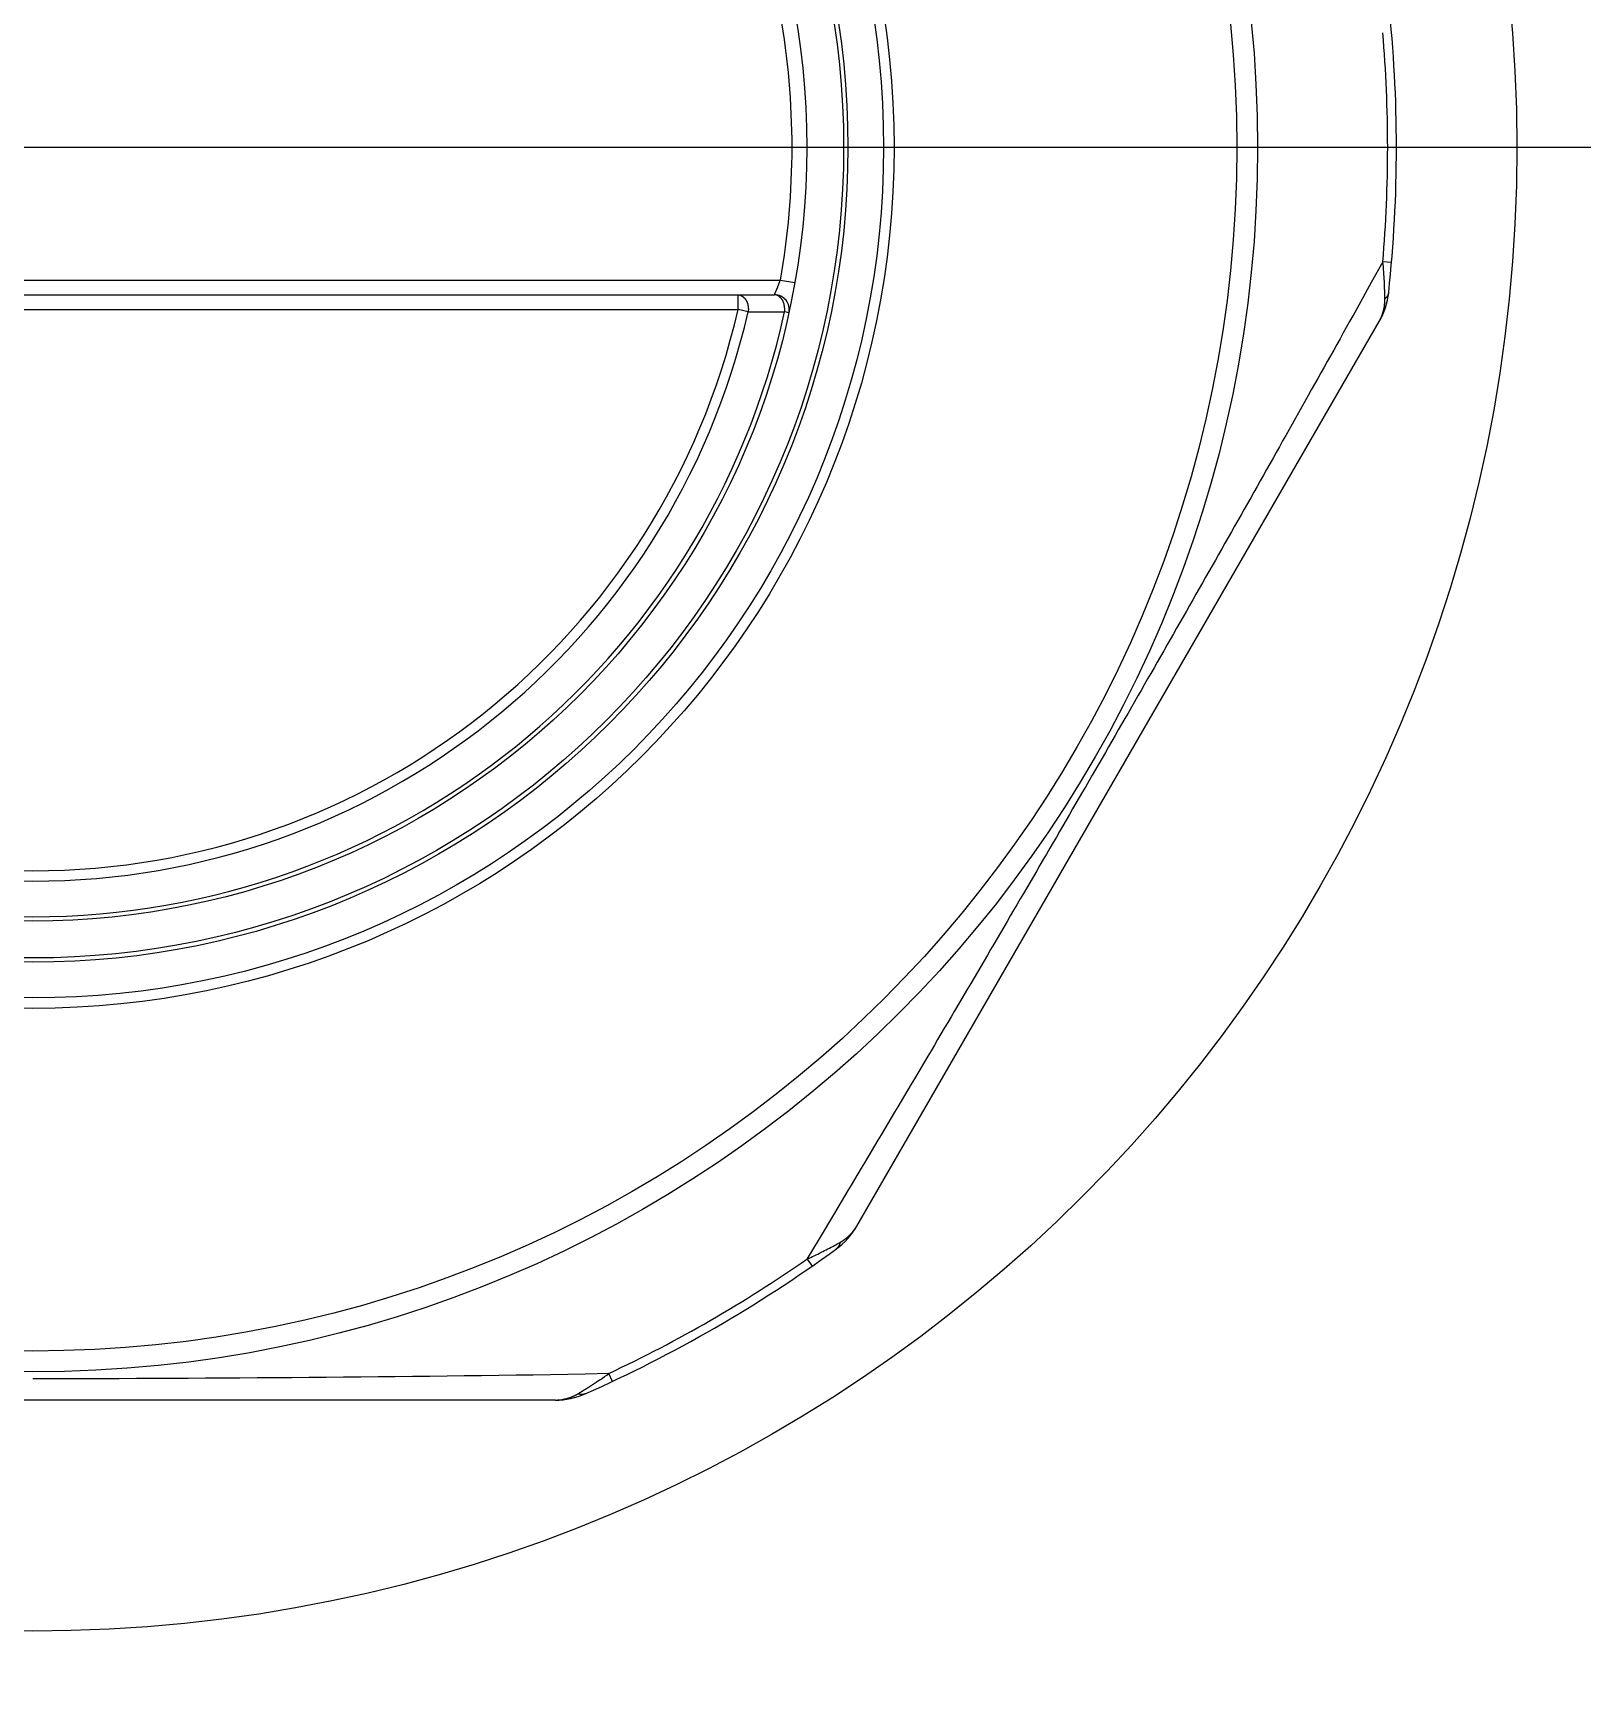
# Model space of a CAD drawing. Header units: millimetres. Extents: x 0 to 3800, y -67 to 2530.
# Drawn here: x 3288.11 to 3298.89, y 956.47 to 967.94 of the extents above; entities that cross this region are included whole.
import ezdxf
from ezdxf.lldxf.tags import DXFTag

# ---------------------------------------------------------------- set-up
doc = ezdxf.new("R2010")
doc.units = ezdxf.units.MM
doc.layers.add('내부선 및 부속', color=4, linetype='Continuous')
doc.layers.add('중심선', color=1, linetype='DASHED')
tags = doc.linetypes.add('DASHDOT', pattern=[70, 31, -13, 13, -13]).pattern_tags.tags
tags[10:11] = [DXFTag(74, 4), DXFTag(75, 0), DXFTag(340, '0'), DXFTag(46, 0.0), DXFTag(50, 0.0), DXFTag(44, 0.0), DXFTag(45, 0.0)]
tags[8:9] = [DXFTag(74, 4), DXFTag(75, 0), DXFTag(340, '0'), DXFTag(46, 0.0), DXFTag(50, 0.0), DXFTag(44, 0.0), DXFTag(45, 0.0)]
tags[6:7] = [DXFTag(74, 4), DXFTag(75, 0), DXFTag(340, '0'), DXFTag(46, 0.0), DXFTag(50, 0.0), DXFTag(44, 0.0), DXFTag(45, 0.0)]
tags[4:5] = [DXFTag(74, 4), DXFTag(75, 0), DXFTag(340, '0'), DXFTag(46, 0.0), DXFTag(50, 0.0), DXFTag(44, 0.0), DXFTag(45, 0.0)]
tags = doc.linetypes.add('DASHED', pattern=[25.72, 12.86, -12.86]).pattern_tags.tags
tags[6:7] = [DXFTag(74, 4), DXFTag(75, 0), DXFTag(340, '0'), DXFTag(46, 0.0), DXFTag(50, 0.0), DXFTag(44, 0.0), DXFTag(45, 0.0)]
tags[4:5] = [DXFTag(74, 4), DXFTag(75, 0), DXFTag(340, '0'), DXFTag(46, 0.0), DXFTag(50, 0.0), DXFTag(44, 0.0), DXFTag(45, 0.0)]

msp = doc.modelspace()

# ---------------------------------------------------------------- linework, layer by layer
at = {"layer": '내부선 및 부속', "linetype": 'Continuous'}
for p, q in [((3297.507, 966.344), (3297.426, 966.2)), ((3297.567, 966.339), (3297.507, 966.344)), ((3282.9, 966.218), (3293.311, 966.218)), ((3293.311, 966.218), (3293.412, 966.2)), ((3297.426, 966.2), (3297.325, 966.017)), ((3282.941, 966.115), (3293.27, 966.115)), ((3293.016, 966.012), (3293.016, 966.115)), ((3283.195, 966.012), (3293.016, 966.012)), ((3293.087, 965.996), (3293.016, 966.012)), ((3293.087, 965.996), (3293.213, 965.997)), ((3293.213, 965.997), (3293.341, 965.997)), ((3293.37, 965.99), (3293.341, 965.997)), ((3293.843, 959.628), (3297.481, 965.93)), ((3297.325, 966.017), (3297.297, 965.967)), ((3293.688, 959.719), (3293.581, 959.54)), ((3293.581, 959.54), (3293.496, 959.398)), ((3293.497, 959.398), (3293.531, 959.349)), ((3292.116, 958.601), (3291.951, 958.598)), ((3292.141, 958.546), (3292.115, 958.601)), ((3291.744, 958.416), (3284.467, 958.416))]:
    msp.add_line(p, q, dxfattribs=at)
at = {"layer": '내부선 및 부속', "linetype": 'Continuous', "flags": 128}
for points in [[(3293.27, 966.115), (3293.27, 966.115), (3293.27, 966.115), (3293.27, 966.116), (3293.27, 966.116), (3293.27, 966.117), (3293.271, 966.117), (3293.271, 966.118), (3293.271, 966.118), (3293.272, 966.119), (3293.272, 966.119), (3293.272, 966.12), (3293.272, 966.12), (3293.272, 966.12), (3293.272, 966.121), (3293.273, 966.121), (3293.273, 966.121), (3293.273, 966.122), (3293.273, 966.122), (3293.273, 966.122), (3293.273, 966.123), (3293.273, 966.123), (3293.273, 966.123), (3293.273, 966.123), (3293.273, 966.124), (3293.274, 966.124), (3293.274, 966.124), (3293.274, 966.124), (3293.274, 966.125), (3293.274, 966.125), (3293.274, 966.125), (3293.274, 966.126), (3293.274, 966.126), (3293.275, 966.126), (3293.275, 966.127), (3293.275, 966.127), (3293.275, 966.128), (3293.275, 966.128), (3293.275, 966.128), (3293.275, 966.129), (3293.276, 966.129), (3293.276, 966.129), (3293.276, 966.13), (3293.276, 966.13), (3293.276, 966.131), (3293.276, 966.131), (3293.277, 966.131), (3293.277, 966.132), (3293.277, 966.132), (3293.277, 966.132), (3293.277, 966.133), (3293.277, 966.133), (3293.278, 966.134), (3293.278, 966.134), (3293.278, 966.134), (3293.278, 966.135), (3293.278, 966.135), (3293.278, 966.135), (3293.279, 966.136), (3293.279, 966.136), (3293.279, 966.137), (3293.279, 966.137), (3293.279, 966.137), (3293.279, 966.138), (3293.28, 966.138), (3293.28, 966.138), (3293.28, 966.139), (3293.28, 966.139), (3293.28, 966.139), (3293.28, 966.14), (3293.28, 966.14), (3293.281, 966.14), (3293.281, 966.141), (3293.281, 966.141), (3293.281, 966.141), (3293.281, 966.142), (3293.281, 966.142), (3293.281, 966.143), (3293.282, 966.143), (3293.282, 966.143), (3293.282, 966.144), (3293.282, 966.144), (3293.282, 966.144), (3293.282, 966.145), (3293.282, 966.145), (3293.283, 966.145), (3293.283, 966.146), (3293.283, 966.146), (3293.283, 966.146), (3293.283, 966.147), (3293.283, 966.147), (3293.283, 966.147), (3293.284, 966.148), (3293.284, 966.148), (3293.284, 966.148), (3293.284, 966.149), (3293.284, 966.149), (3293.284, 966.149), (3293.284, 966.15), (3293.285, 966.15), (3293.285, 966.151), (3293.285, 966.151), (3293.285, 966.151), (3293.285, 966.151), (3293.285, 966.152), (3293.285, 966.152), (3293.285, 966.152), (3293.286, 966.153), (3293.286, 966.153), (3293.286, 966.153), (3293.286, 966.154), (3293.286, 966.154), (3293.286, 966.154), (3293.286, 966.155), (3293.287, 966.155), (3293.287, 966.155), (3293.287, 966.156), (3293.287, 966.156), (3293.287, 966.157), (3293.287, 966.157), (3293.287, 966.157), (3293.288, 966.158), (3293.288, 966.158), (3293.288, 966.158), (3293.288, 966.159), (3293.288, 966.159), (3293.288, 966.159), (3293.288, 966.16), (3293.289, 966.16), (3293.289, 966.16), (3293.289, 966.161), (3293.289, 966.161), (3293.289, 966.162), (3293.289, 966.162), (3293.289, 966.162), (3293.29, 966.163), (3293.29, 966.163), (3293.29, 966.163), (3293.29, 966.164), (3293.29, 966.164), (3293.29, 966.164), (3293.29, 966.165), (3293.291, 966.165), (3293.291, 966.165), (3293.291, 966.166), (3293.291, 966.166), (3293.291, 966.167), (3293.291, 966.167), (3293.291, 966.167), (3293.292, 966.168), (3293.292, 966.168), (3293.292, 966.168), (3293.292, 966.169), (3293.292, 966.169), (3293.292, 966.169), (3293.292, 966.17), (3293.293, 966.17), (3293.293, 966.171), (3293.293, 966.171), (3293.293, 966.171), (3293.293, 966.172), (3293.293, 966.172), (3293.293, 966.172), (3293.294, 966.173), (3293.294, 966.173), (3293.294, 966.173), (3293.294, 966.174), (3293.294, 966.174), (3293.294, 966.175), (3293.294, 966.175), (3293.295, 966.175), (3293.295, 966.176), (3293.295, 966.176), (3293.295, 966.176), (3293.295, 966.177), (3293.295, 966.177), (3293.295, 966.177), (3293.296, 966.178), (3293.296, 966.178), (3293.296, 966.178), (3293.296, 966.179), (3293.296, 966.179), (3293.296, 966.18), (3293.296, 966.18), (3293.297, 966.18), (3293.297, 966.181), (3293.297, 966.181), (3293.297, 966.181), (3293.297, 966.182), (3293.297, 966.182), (3293.297, 966.182), (3293.297, 966.183), (3293.298, 966.183), (3293.298, 966.184), (3293.298, 966.184), (3293.298, 966.184), (3293.298, 966.185), (3293.298, 966.185), (3293.298, 966.185), (3293.299, 966.186), (3293.299, 966.186), (3293.299, 966.186), (3293.299, 966.186), (3293.299, 966.187), (3293.299, 966.187), (3293.299, 966.188), (3293.299, 966.188), (3293.3, 966.188), (3293.3, 966.189), (3293.3, 966.189), (3293.3, 966.189), (3293.3, 966.19), (3293.3, 966.19), (3293.3, 966.19), (3293.301, 966.191), (3293.301, 966.191), (3293.301, 966.191), (3293.301, 966.192), (3293.301, 966.192), (3293.301, 966.193), (3293.301, 966.193), (3293.301, 966.193), (3293.302, 966.194), (3293.302, 966.194), (3293.302, 966.194), (3293.302, 966.195), (3293.302, 966.195), (3293.302, 966.195), (3293.302, 966.196), (3293.303, 966.196), (3293.303, 966.197), (3293.303, 966.197), (3293.303, 966.197), (3293.303, 966.198), (3293.303, 966.198), (3293.303, 966.198), (3293.303, 966.199), (3293.304, 966.199), (3293.304, 966.199), (3293.304, 966.2), (3293.304, 966.2), (3293.304, 966.2), (3293.304, 966.201), (3293.304, 966.201), (3293.305, 966.202), (3293.305, 966.202), (3293.305, 966.202), (3293.305, 966.203), (3293.305, 966.203), (3293.305, 966.203), (3293.305, 966.204), (3293.305, 966.204), (3293.306, 966.204), (3293.306, 966.205), (3293.306, 966.205), (3293.306, 966.206), (3293.306, 966.206), (3293.306, 966.206), (3293.306, 966.207), (3293.307, 966.207), (3293.307, 966.207), (3293.307, 966.208), (3293.307, 966.208), (3293.307, 966.208), (3293.307, 966.209), (3293.307, 966.209), (3293.307, 966.209), (3293.308, 966.21), (3293.308, 966.21), (3293.308, 966.211), (3293.308, 966.211), (3293.308, 966.211), (3293.308, 966.212), (3293.308, 966.212), (3293.308, 966.212), (3293.309, 966.213), (3293.309, 966.213), (3293.309, 966.213), (3293.309, 966.214), (3293.309, 966.214), (3293.309, 966.215), (3293.309, 966.215), (3293.309, 966.215), (3293.31, 966.216), (3293.31, 966.216), (3293.31, 966.216), (3293.31, 966.217), (3293.31, 966.217), (3293.31, 966.217), (3293.31, 966.218), (3293.31, 966.218)], [(3297.521, 966.087), (3297.521, 966.088), (3297.521, 966.089), (3297.521, 966.09), (3297.521, 966.09), (3297.521, 966.091), (3297.521, 966.092), (3297.521, 966.093), (3297.521, 966.093), (3297.521, 966.094), (3297.521, 966.095), (3297.521, 966.096), (3297.521, 966.096), (3297.521, 966.097), (3297.521, 966.098), (3297.521, 966.099), (3297.521, 966.099), (3297.521, 966.1), (3297.521, 966.101), (3297.521, 966.102), (3297.521, 966.102), (3297.521, 966.103), (3297.521, 966.104), (3297.521, 966.105), (3297.521, 966.105), (3297.521, 966.106), (3297.521, 966.107), (3297.521, 966.108), (3297.521, 966.108), (3297.521, 966.109), (3297.521, 966.11), (3297.521, 966.111), (3297.521, 966.111), (3297.521, 966.112), (3297.521, 966.113), (3297.521, 966.114), (3297.521, 966.114), (3297.521, 966.115), (3297.521, 966.116), (3297.521, 966.117), (3297.521, 966.117), (3297.521, 966.118), (3297.521, 966.119), (3297.521, 966.12), (3297.52, 966.12), (3297.52, 966.121), (3297.52, 966.122), (3297.52, 966.123), (3297.52, 966.123), (3297.52, 966.124), (3297.52, 966.125), (3297.52, 966.126), (3297.52, 966.126), (3297.52, 966.127), (3297.52, 966.128), (3297.52, 966.129), (3297.52, 966.129), (3297.52, 966.13), (3297.52, 966.131), (3297.52, 966.132), (3297.52, 966.132), (3297.52, 966.133), (3297.52, 966.134), (3297.52, 966.135), (3297.52, 966.135), (3297.52, 966.136), (3297.52, 966.137), (3297.52, 966.138), (3297.52, 966.138), (3297.52, 966.139), (3297.52, 966.14), (3297.52, 966.141), (3297.52, 966.141), (3297.52, 966.142), (3297.52, 966.143), (3297.52, 966.144), (3297.52, 966.144), (3297.52, 966.145), (3297.52, 966.146), (3297.52, 966.147), (3297.52, 966.147), (3297.52, 966.148), (3297.52, 966.149), (3297.52, 966.15), (3297.52, 966.15), (3297.519, 966.151), (3297.519, 966.152), (3297.519, 966.153), (3297.519, 966.153), (3297.519, 966.154), (3297.519, 966.155), (3297.519, 966.156), (3297.519, 966.156), (3297.519, 966.157), (3297.519, 966.158), (3297.519, 966.159), (3297.519, 966.159), (3297.519, 966.16), (3297.519, 966.161), (3297.519, 966.162), (3297.519, 966.162), (3297.519, 966.162), (3297.519, 966.163), (3297.519, 966.164), (3297.519, 966.165), (3297.519, 966.165), (3297.519, 966.166), (3297.519, 966.167), (3297.519, 966.168), (3297.519, 966.168), (3297.519, 966.169), (3297.519, 966.17), (3297.519, 966.171), (3297.519, 966.171), (3297.519, 966.172), (3297.519, 966.173), (3297.519, 966.174), (3297.519, 966.175), (3297.518, 966.175), (3297.518, 966.176), (3297.518, 966.177), (3297.518, 966.178), (3297.518, 966.178), (3297.518, 966.179), (3297.518, 966.18), (3297.518, 966.181), (3297.518, 966.181), (3297.518, 966.182), (3297.518, 966.183), (3297.518, 966.184), (3297.518, 966.184), (3297.518, 966.185), (3297.518, 966.186), (3297.518, 966.187), (3297.518, 966.187), (3297.518, 966.188), (3297.518, 966.189), (3297.518, 966.19), (3297.518, 966.19), (3297.518, 966.191), (3297.518, 966.192), (3297.518, 966.193), (3297.518, 966.193), (3297.518, 966.194), (3297.518, 966.195), (3297.517, 966.196), (3297.517, 966.196), (3297.517, 966.197), (3297.517, 966.198), (3297.517, 966.199), (3297.517, 966.199), (3297.517, 966.2), (3297.517, 966.201), (3297.517, 966.202), (3297.517, 966.202), (3297.517, 966.203), (3297.517, 966.204), (3297.517, 966.205), (3297.517, 966.205), (3297.517, 966.206), (3297.517, 966.207), (3297.517, 966.207)], [(3293.016, 966.115), (3293.017, 966.115), (3293.018, 966.115), (3293.019, 966.115), (3293.02, 966.115), (3293.02, 966.115), (3293.021, 966.115), (3293.022, 966.115), (3293.023, 966.115), (3293.024, 966.114), (3293.025, 966.114), (3293.026, 966.114), (3293.027, 966.114), (3293.028, 966.114), (3293.029, 966.113), (3293.03, 966.113), (3293.031, 966.113), (3293.031, 966.112), (3293.032, 966.112), (3293.033, 966.112), (3293.034, 966.111), (3293.035, 966.111), (3293.036, 966.111), (3293.037, 966.11), (3293.038, 966.11), (3293.038, 966.109), (3293.039, 966.109), (3293.04, 966.108), (3293.041, 966.108), (3293.042, 966.107), (3293.043, 966.107), (3293.044, 966.106), (3293.044, 966.106), (3293.045, 966.105), (3293.046, 966.105), (3293.047, 966.104), (3293.048, 966.104), (3293.048, 966.103), (3293.049, 966.102), (3293.05, 966.102), (3293.051, 966.101), (3293.052, 966.101), (3293.052, 966.1), (3293.053, 966.099), (3293.054, 966.099), (3293.055, 966.098), (3293.055, 966.097), (3293.056, 966.097), (3293.057, 966.096), (3293.057, 966.095), (3293.058, 966.094), (3293.059, 966.094), (3293.06, 966.093), (3293.06, 966.092), (3293.061, 966.091), (3293.062, 966.091), (3293.062, 966.09), (3293.063, 966.089), (3293.064, 966.088), (3293.064, 966.088), (3293.065, 966.087), (3293.065, 966.086), (3293.066, 966.085), (3293.067, 966.084), (3293.067, 966.084), (3293.068, 966.083), (3293.068, 966.082), (3293.069, 966.081), (3293.07, 966.08), (3293.07, 966.079), (3293.071, 966.079), (3293.071, 966.078), (3293.072, 966.077), (3293.072, 966.076), (3293.073, 966.075), (3293.073, 966.074), (3293.074, 966.073), (3293.074, 966.073), (3293.075, 966.072), (3293.075, 966.071), (3293.076, 966.07), (3293.076, 966.069), (3293.076, 966.068), (3293.077, 966.067), (3293.077, 966.066), (3293.078, 966.066), (3293.078, 966.065), (3293.078, 966.064), (3293.079, 966.063), (3293.079, 966.062), (3293.079, 966.061), (3293.08, 966.06), (3293.08, 966.059), (3293.08, 966.058), (3293.081, 966.057), (3293.081, 966.057), (3293.081, 966.056), (3293.082, 966.055), (3293.082, 966.054), (3293.082, 966.053), (3293.083, 966.052), (3293.083, 966.052), (3293.083, 966.051), (3293.083, 966.05), (3293.083, 966.049), (3293.084, 966.048), (3293.084, 966.047), (3293.084, 966.046), (3293.084, 966.045), (3293.084, 966.045), (3293.085, 966.044), (3293.085, 966.043), (3293.085, 966.042), (3293.085, 966.041), (3293.085, 966.04), (3293.086, 966.039), (3293.086, 966.038), (3293.086, 966.037), (3293.086, 966.036), (3293.086, 966.035), (3293.086, 966.034), (3293.086, 966.033), (3293.087, 966.032), (3293.087, 966.031), (3293.087, 966.03), (3293.087, 966.029), (3293.087, 966.029), (3293.087, 966.028), (3293.087, 966.027), (3293.087, 966.026), (3293.087, 966.025), (3293.087, 966.024), (3293.087, 966.023), (3293.087, 966.022), (3293.087, 966.021), (3293.088, 966.02), (3293.088, 966.019), (3293.088, 966.018), (3293.088, 966.017), (3293.088, 966.016), (3293.088, 966.015), (3293.088, 966.014), (3293.088, 966.013), (3293.088, 966.012), (3293.088, 966.011), (3293.088, 966.01), (3293.087, 966.009), (3293.087, 966.009), (3293.087, 966.008), (3293.087, 966.007), (3293.087, 966.006), (3293.087, 966.005), (3293.087, 966.004), (3293.087, 966.003), (3293.087, 966.002), (3293.087, 966.001), (3293.087, 966), (3293.087, 965.999), (3293.087, 965.998), (3293.087, 965.997), (3293.087, 965.996), (3293.087, 965.996)], [(3293.309, 966.099), (3293.308, 966.099), (3293.308, 966.099), (3293.308, 966.099), (3293.308, 966.1), (3293.307, 966.1), (3293.307, 966.1), (3293.307, 966.1), (3293.307, 966.101), (3293.306, 966.101), (3293.306, 966.101), (3293.306, 966.101), (3293.306, 966.101), (3293.305, 966.102), (3293.305, 966.102), (3293.305, 966.102), (3293.305, 966.102), (3293.304, 966.102), (3293.304, 966.103), (3293.304, 966.103), (3293.304, 966.103), (3293.303, 966.103), (3293.303, 966.103), (3293.303, 966.104), (3293.302, 966.104), (3293.302, 966.104), (3293.302, 966.104), (3293.302, 966.104), (3293.301, 966.105), (3293.301, 966.105), (3293.301, 966.105), (3293.301, 966.105), (3293.3, 966.105), (3293.3, 966.106), (3293.3, 966.106), (3293.299, 966.106), (3293.299, 966.106), (3293.299, 966.106), (3293.298, 966.107), (3293.298, 966.107), (3293.298, 966.107), (3293.298, 966.107), (3293.297, 966.107), (3293.297, 966.107), (3293.297, 966.108), (3293.296, 966.108), (3293.296, 966.108), (3293.296, 966.108), (3293.296, 966.108), (3293.295, 966.108), (3293.295, 966.109), (3293.295, 966.109), (3293.294, 966.109), (3293.294, 966.109), (3293.294, 966.109), (3293.293, 966.109), (3293.293, 966.11), (3293.293, 966.11), (3293.292, 966.11), (3293.292, 966.11), (3293.292, 966.11), (3293.291, 966.11), (3293.291, 966.11), (3293.291, 966.111), (3293.291, 966.111), (3293.29, 966.111), (3293.29, 966.111), (3293.29, 966.111), (3293.289, 966.111), (3293.289, 966.111), (3293.289, 966.111), (3293.288, 966.112), (3293.288, 966.112), (3293.288, 966.112), (3293.287, 966.112), (3293.287, 966.112), (3293.287, 966.112), (3293.286, 966.112), (3293.286, 966.112), (3293.286, 966.112), (3293.285, 966.113), (3293.285, 966.113), (3293.285, 966.113), (3293.284, 966.113), (3293.284, 966.113), (3293.284, 966.113), (3293.283, 966.113), (3293.283, 966.113), (3293.283, 966.113), (3293.282, 966.113), (3293.282, 966.114), (3293.282, 966.114), (3293.281, 966.114), (3293.281, 966.114), (3293.281, 966.114), (3293.28, 966.114), (3293.28, 966.114), (3293.28, 966.114), (3293.279, 966.114), (3293.279, 966.114), (3293.279, 966.114), (3293.279, 966.114), (3293.278, 966.114), (3293.278, 966.114), (3293.278, 966.114), (3293.277, 966.115), (3293.277, 966.115), (3293.277, 966.115), (3293.276, 966.115), (3293.276, 966.115), (3293.276, 966.115), (3293.275, 966.115), (3293.275, 966.115), (3293.275, 966.115), (3293.274, 966.115), (3293.274, 966.115), (3293.274, 966.115), (3293.273, 966.115), (3293.273, 966.115), (3293.273, 966.115), (3293.272, 966.115), (3293.272, 966.115), (3293.272, 966.115), (3293.271, 966.115), (3293.271, 966.115), (3293.271, 966.115), (3293.27, 966.115), (3293.27, 966.115), (3293.27, 966.115), (3293.27, 966.115)], [(3293.341, 965.997), (3293.341, 965.998), (3293.341, 965.998), (3293.341, 965.999), (3293.341, 966), (3293.341, 966), (3293.341, 966.001), (3293.341, 966.002), (3293.341, 966.003), (3293.341, 966.003), (3293.341, 966.004), (3293.341, 966.005), (3293.341, 966.005), (3293.341, 966.006), (3293.341, 966.007), (3293.341, 966.007), (3293.341, 966.008), (3293.341, 966.009), (3293.341, 966.009), (3293.341, 966.01), (3293.341, 966.011), (3293.341, 966.011), (3293.341, 966.012), (3293.341, 966.013), (3293.341, 966.014), (3293.341, 966.014), (3293.341, 966.015), (3293.341, 966.016), (3293.341, 966.016), (3293.341, 966.017), (3293.341, 966.018), (3293.341, 966.018), (3293.341, 966.019), (3293.341, 966.02), (3293.341, 966.02), (3293.341, 966.021), (3293.341, 966.022), (3293.341, 966.023), (3293.341, 966.023), (3293.341, 966.024), (3293.34, 966.025), (3293.34, 966.025), (3293.34, 966.026), (3293.34, 966.027), (3293.34, 966.027), (3293.34, 966.028), (3293.34, 966.029), (3293.34, 966.029), (3293.34, 966.03), (3293.34, 966.031), (3293.34, 966.031), (3293.34, 966.032), (3293.34, 966.033), (3293.34, 966.034), (3293.339, 966.034), (3293.339, 966.035), (3293.339, 966.036), (3293.339, 966.036), (3293.339, 966.037), (3293.339, 966.038), (3293.339, 966.038), (3293.339, 966.039), (3293.339, 966.04), (3293.339, 966.04), (3293.338, 966.041), (3293.338, 966.042), (3293.338, 966.042), (3293.338, 966.043), (3293.338, 966.044), (3293.338, 966.044), (3293.338, 966.045), (3293.337, 966.046), (3293.337, 966.046), (3293.337, 966.047), (3293.337, 966.048), (3293.337, 966.048), (3293.337, 966.049), (3293.337, 966.05), (3293.336, 966.05), (3293.336, 966.051), (3293.336, 966.052), (3293.336, 966.052), (3293.336, 966.053), (3293.335, 966.054), (3293.335, 966.054), (3293.335, 966.055), (3293.335, 966.056), (3293.335, 966.056), (3293.334, 966.057), (3293.334, 966.058), (3293.334, 966.058), (3293.334, 966.059), (3293.333, 966.06), (3293.333, 966.06), (3293.333, 966.061), (3293.333, 966.062), (3293.332, 966.062), (3293.332, 966.063), (3293.332, 966.064), (3293.332, 966.064), (3293.331, 966.065), (3293.331, 966.065), (3293.331, 966.066), (3293.331, 966.066), (3293.331, 966.067), (3293.33, 966.068), (3293.33, 966.068), (3293.33, 966.069), (3293.329, 966.069), (3293.329, 966.07), (3293.329, 966.071), (3293.329, 966.071), (3293.328, 966.072), (3293.328, 966.073), (3293.328, 966.073), (3293.327, 966.074), (3293.327, 966.074), (3293.327, 966.075), (3293.326, 966.076), (3293.326, 966.076), (3293.326, 966.077), (3293.325, 966.077), (3293.325, 966.078), (3293.325, 966.079), (3293.324, 966.079), (3293.324, 966.08), (3293.323, 966.08), (3293.323, 966.081), (3293.323, 966.082), (3293.322, 966.082), (3293.322, 966.083), (3293.322, 966.083), (3293.321, 966.084), (3293.321, 966.085), (3293.32, 966.085), (3293.32, 966.086), (3293.32, 966.086), (3293.319, 966.087), (3293.319, 966.087), (3293.318, 966.088), (3293.318, 966.088), (3293.317, 966.089), (3293.317, 966.09), (3293.317, 966.09), (3293.316, 966.091), (3293.316, 966.091), (3293.315, 966.092), (3293.315, 966.092), (3293.314, 966.093), (3293.314, 966.093), (3293.314, 966.094), (3293.313, 966.094), (3293.313, 966.095), (3293.312, 966.095), (3293.312, 966.096), (3293.311, 966.096), (3293.311, 966.097), (3293.31, 966.097), (3293.31, 966.098), (3293.309, 966.098), (3293.309, 966.099), (3293.309, 966.099)], [(3297.481, 965.93), (3297.481, 965.931), (3297.482, 965.932), (3297.482, 965.933), (3297.483, 965.933), (3297.483, 965.934), (3297.484, 965.935), (3297.484, 965.936), (3297.485, 965.937), (3297.485, 965.938), (3297.486, 965.939), (3297.486, 965.94), (3297.487, 965.941), (3297.487, 965.942), (3297.488, 965.943), (3297.488, 965.943), (3297.489, 965.944), (3297.489, 965.945), (3297.49, 965.946), (3297.49, 965.947), (3297.491, 965.948), (3297.491, 965.949), (3297.491, 965.95), (3297.492, 965.951), (3297.492, 965.952), (3297.493, 965.953), (3297.493, 965.954), (3297.494, 965.955), (3297.494, 965.956), (3297.494, 965.956), (3297.495, 965.957), (3297.495, 965.958), (3297.496, 965.959), (3297.496, 965.96), (3297.497, 965.961), (3297.497, 965.962), (3297.497, 965.963), (3297.498, 965.964), (3297.498, 965.965), (3297.499, 965.966), (3297.499, 965.967), (3297.499, 965.968), (3297.5, 965.969), (3297.5, 965.97), (3297.5, 965.971), (3297.501, 965.972), (3297.501, 965.973), (3297.502, 965.974), (3297.502, 965.975), (3297.502, 965.976), (3297.503, 965.977), (3297.503, 965.978), (3297.503, 965.978), (3297.504, 965.979), (3297.504, 965.98), (3297.504, 965.981), (3297.505, 965.982), (3297.505, 965.983), (3297.505, 965.984), (3297.506, 965.985), (3297.506, 965.986), (3297.506, 965.987), (3297.507, 965.988), (3297.507, 965.989), (3297.507, 965.99), (3297.507, 965.991), (3297.508, 965.992), (3297.508, 965.993), (3297.508, 965.994), (3297.509, 965.995), (3297.509, 965.996), (3297.509, 965.997), (3297.509, 965.998), (3297.51, 965.999), (3297.51, 966), (3297.51, 966.001), (3297.511, 966.002), (3297.511, 966.003), (3297.511, 966.004), (3297.511, 966.005), (3297.512, 966.006), (3297.512, 966.007), (3297.512, 966.008), (3297.512, 966.009), (3297.513, 966.01), (3297.513, 966.011), (3297.513, 966.012), (3297.513, 966.013), (3297.513, 966.014), (3297.514, 966.015), (3297.514, 966.016), (3297.514, 966.017), (3297.514, 966.018), (3297.515, 966.019), (3297.515, 966.02), (3297.515, 966.021), (3297.515, 966.022), (3297.515, 966.024), (3297.516, 966.025), (3297.516, 966.026), (3297.516, 966.027), (3297.516, 966.027), (3297.516, 966.028), (3297.516, 966.029), (3297.516, 966.03), (3297.517, 966.031), (3297.517, 966.032), (3297.517, 966.033), (3297.517, 966.034), (3297.517, 966.035), (3297.517, 966.036), (3297.518, 966.037), (3297.518, 966.038), (3297.518, 966.039), (3297.518, 966.04), (3297.518, 966.041), (3297.518, 966.042), (3297.518, 966.043), (3297.519, 966.044), (3297.519, 966.045), (3297.519, 966.046), (3297.519, 966.047), (3297.519, 966.048), (3297.519, 966.049), (3297.519, 966.05), (3297.519, 966.051), (3297.519, 966.052), (3297.52, 966.053), (3297.52, 966.054), (3297.52, 966.055), (3297.52, 966.056), (3297.52, 966.057), (3297.52, 966.058), (3297.52, 966.059), (3297.52, 966.061), (3297.52, 966.062), (3297.52, 966.063), (3297.52, 966.064), (3297.52, 966.065), (3297.52, 966.066), (3297.521, 966.067), (3297.521, 966.068), (3297.521, 966.069), (3297.521, 966.07), (3297.521, 966.071), (3297.521, 966.072), (3297.521, 966.073), (3297.521, 966.074), (3297.521, 966.075), (3297.521, 966.076), (3297.521, 966.077), (3297.521, 966.078), (3297.521, 966.079), (3297.521, 966.08), (3297.521, 966.081), (3297.521, 966.082), (3297.521, 966.083), (3297.521, 966.084), (3297.521, 966.085), (3297.521, 966.086), (3297.521, 966.087), (3297.521, 966.087)], [(3297.547, 966.132), (3297.547, 966.132), (3297.547, 966.131), (3297.547, 966.131), (3297.547, 966.131), (3297.547, 966.13), (3297.547, 966.13), (3297.546, 966.13), (3297.546, 966.129), (3297.546, 966.129), (3297.546, 966.129), (3297.546, 966.128), (3297.546, 966.128), (3297.546, 966.128), (3297.546, 966.127), (3297.546, 966.127), (3297.546, 966.127), (3297.546, 966.126), (3297.546, 966.126), (3297.546, 966.126), (3297.546, 966.125), (3297.546, 966.125), (3297.546, 966.125), (3297.545, 966.124), (3297.545, 966.124), (3297.545, 966.124), (3297.545, 966.124), (3297.545, 966.123), (3297.545, 966.123), (3297.545, 966.123), (3297.545, 966.122), (3297.545, 966.122), (3297.545, 966.122), (3297.545, 966.121), (3297.544, 966.121), (3297.544, 966.121), (3297.544, 966.12), (3297.544, 966.12), (3297.544, 966.12), (3297.544, 966.119), (3297.544, 966.119), (3297.544, 966.119), (3297.544, 966.119), (3297.544, 966.118), (3297.543, 966.118), (3297.543, 966.118), (3297.543, 966.117), (3297.543, 966.117), (3297.543, 966.117), (3297.543, 966.116), (3297.543, 966.116), (3297.543, 966.116), (3297.542, 966.115), (3297.542, 966.115), (3297.542, 966.115), (3297.542, 966.115), (3297.542, 966.114), (3297.542, 966.114), (3297.542, 966.114), (3297.541, 966.113), (3297.541, 966.113), (3297.541, 966.113), (3297.541, 966.112), (3297.541, 966.112), (3297.541, 966.112), (3297.541, 966.112), (3297.54, 966.111), (3297.54, 966.111), (3297.54, 966.111), (3297.54, 966.11), (3297.54, 966.11), (3297.54, 966.11), (3297.539, 966.109), (3297.539, 966.109), (3297.539, 966.109), (3297.539, 966.109), (3297.539, 966.108), (3297.539, 966.108), (3297.538, 966.108), (3297.538, 966.107), (3297.538, 966.107), (3297.538, 966.107), (3297.538, 966.107), (3297.538, 966.106), (3297.537, 966.106), (3297.537, 966.106), (3297.537, 966.106), (3297.537, 966.105), (3297.537, 966.105), (3297.537, 966.105), (3297.536, 966.104), (3297.536, 966.104), (3297.536, 966.104), (3297.536, 966.104), (3297.536, 966.103), (3297.535, 966.103), (3297.535, 966.103), (3297.535, 966.102), (3297.535, 966.102), (3297.535, 966.102), (3297.534, 966.102), (3297.534, 966.102), (3297.534, 966.101), (3297.534, 966.101), (3297.534, 966.101), (3297.534, 966.101), (3297.533, 966.1), (3297.533, 966.1), (3297.533, 966.1), (3297.533, 966.1), (3297.533, 966.099), (3297.532, 966.099), (3297.532, 966.099), (3297.532, 966.099), (3297.532, 966.098), (3297.532, 966.098), (3297.531, 966.098), (3297.531, 966.097), (3297.531, 966.097), (3297.531, 966.097), (3297.53, 966.097), (3297.53, 966.096), (3297.53, 966.096), (3297.53, 966.096), (3297.53, 966.096), (3297.529, 966.095), (3297.529, 966.095), (3297.529, 966.095), (3297.529, 966.095), (3297.528, 966.094), (3297.528, 966.094), (3297.528, 966.094), (3297.528, 966.094), (3297.528, 966.094), (3297.527, 966.093), (3297.527, 966.093), (3297.527, 966.093), (3297.527, 966.093), (3297.526, 966.092), (3297.526, 966.092), (3297.526, 966.092), (3297.526, 966.092), (3297.525, 966.091), (3297.525, 966.091), (3297.525, 966.091), (3297.525, 966.091), (3297.524, 966.09), (3297.524, 966.09), (3297.524, 966.09), (3297.524, 966.09), (3297.523, 966.09), (3297.523, 966.089), (3297.523, 966.089), (3297.523, 966.089), (3297.523, 966.089), (3297.522, 966.088), (3297.522, 966.088), (3297.522, 966.088), (3297.522, 966.088), (3297.521, 966.088), (3297.521, 966.087), (3297.521, 966.087)], [(3297.297, 965.968), (3297.274, 965.928), (3297.252, 965.888), (3297.23, 965.849), (3297.208, 965.809), (3297.186, 965.769), (3297.164, 965.73), (3297.142, 965.69), (3297.119, 965.651), (3297.097, 965.611), (3297.075, 965.571), (3297.053, 965.532), (3297.031, 965.492), (3297.008, 965.453), (3296.986, 965.413), (3296.964, 965.373), (3296.942, 965.334), (3296.92, 965.294), (3296.897, 965.255), (3296.875, 965.215), (3296.853, 965.176), (3296.831, 965.136), (3296.808, 965.097), (3296.786, 965.057), (3296.764, 965.017), (3296.742, 964.978), (3296.719, 964.938), (3296.697, 964.899), (3296.675, 964.859), (3296.652, 964.82), (3296.63, 964.78), (3296.608, 964.741), (3296.586, 964.701), (3296.563, 964.662), (3296.541, 964.622), (3296.519, 964.583), (3296.496, 964.543), (3296.474, 964.504), (3296.452, 964.464), (3296.429, 964.425), (3296.407, 964.385), (3296.384, 964.346), (3296.362, 964.306), (3296.34, 964.267), (3296.317, 964.227), (3296.295, 964.188), (3296.272, 964.148), (3296.25, 964.109), (3296.228, 964.069), (3296.205, 964.03), (3296.183, 963.99), (3296.16, 963.951), (3296.138, 963.912), (3296.115, 963.872), (3296.093, 963.833), (3296.07, 963.793), (3296.048, 963.754), (3296.025, 963.714), (3296.003, 963.675), (3295.98, 963.636), (3295.958, 963.596), (3295.935, 963.557), (3295.913, 963.517), (3295.89, 963.478), (3295.868, 963.439), (3295.845, 963.399), (3295.823, 963.36), (3295.8, 963.321), (3295.777, 963.281), (3295.755, 963.242), (3295.732, 963.202), (3295.71, 963.163), (3295.687, 963.124), (3295.664, 963.084), (3295.642, 963.045), (3295.619, 963.006), (3295.596, 962.966), (3295.574, 962.927), (3295.551, 962.888), (3295.528, 962.849), (3295.506, 962.809), (3295.483, 962.77), (3295.46, 962.731), (3295.437, 962.691), (3295.415, 962.652), (3295.392, 962.613), (3295.369, 962.573), (3295.346, 962.534), (3295.324, 962.495), (3295.301, 962.456), (3295.278, 962.416), (3295.255, 962.377), (3295.233, 962.338), (3295.21, 962.299), (3295.187, 962.26), (3295.164, 962.22), (3295.141, 962.181), (3295.118, 962.142), (3295.096, 962.103), (3295.073, 962.063), (3295.05, 962.024), (3295.05, 962.024), (3295.027, 961.985), (3295.004, 961.946), (3294.981, 961.907), (3294.958, 961.867), (3294.935, 961.828), (3294.912, 961.789), (3294.889, 961.75), (3294.867, 961.711), (3294.844, 961.672), (3294.821, 961.632), (3294.798, 961.593), (3294.775, 961.554), (3294.752, 961.515), (3294.729, 961.476), (3294.706, 961.437), (3294.683, 961.398), (3294.66, 961.358), (3294.637, 961.319), (3294.614, 961.28), (3294.591, 961.241), (3294.568, 961.202), (3294.545, 961.163), (3294.522, 961.124), (3294.499, 961.085), (3294.476, 961.046), (3294.452, 961.007), (3294.429, 960.967), (3294.406, 960.928), (3294.383, 960.889), (3294.36, 960.85), (3294.337, 960.811), (3294.314, 960.772), (3294.291, 960.733), (3294.268, 960.694), (3294.245, 960.655), (3294.221, 960.616), (3294.198, 960.577), (3294.175, 960.538), (3294.152, 960.499), (3294.129, 960.46), (3294.106, 960.421), (3294.083, 960.382), (3294.059, 960.343), (3294.036, 960.304), (3294.013, 960.265), (3293.99, 960.226), (3293.967, 960.187), (3293.943, 960.148), (3293.92, 960.109), (3293.897, 960.07), (3293.874, 960.031), (3293.851, 959.992), (3293.827, 959.953), (3293.804, 959.914), (3293.781, 959.875), (3293.758, 959.836), (3293.734, 959.797), (3293.711, 959.758), (3293.688, 959.719), (3293.688, 959.719)], [(3293.793, 959.564), (3293.793, 959.564), (3293.794, 959.565), (3293.794, 959.565), (3293.794, 959.566), (3293.795, 959.566), (3293.795, 959.567), (3293.796, 959.567), (3293.796, 959.568), (3293.797, 959.568), (3293.797, 959.569), (3293.798, 959.569), (3293.798, 959.569), (3293.798, 959.57), (3293.799, 959.57), (3293.799, 959.571), (3293.8, 959.571), (3293.8, 959.572), (3293.801, 959.572), (3293.801, 959.573), (3293.802, 959.573), (3293.802, 959.574), (3293.802, 959.574), (3293.803, 959.575), (3293.803, 959.575), (3293.804, 959.575), (3293.804, 959.576), (3293.805, 959.576), (3293.805, 959.577), (3293.805, 959.577), (3293.806, 959.578), (3293.806, 959.578), (3293.807, 959.579), (3293.807, 959.579), (3293.808, 959.58), (3293.808, 959.58), (3293.808, 959.581), (3293.809, 959.581), (3293.809, 959.582), (3293.81, 959.582), (3293.81, 959.583), (3293.811, 959.583), (3293.811, 959.584), (3293.811, 959.584), (3293.812, 959.585), (3293.812, 959.585), (3293.813, 959.586), (3293.813, 959.586), (3293.813, 959.587), (3293.814, 959.587), (3293.814, 959.587), (3293.815, 959.588), (3293.815, 959.588), (3293.816, 959.589), (3293.816, 959.589), (3293.816, 959.59), (3293.817, 959.59), (3293.817, 959.591), (3293.818, 959.591), (3293.818, 959.592), (3293.818, 959.592), (3293.819, 959.593), (3293.819, 959.593), (3293.82, 959.594), (3293.82, 959.594), (3293.82, 959.595), (3293.821, 959.595), (3293.821, 959.596), (3293.821, 959.597), (3293.822, 959.597), (3293.822, 959.598), (3293.823, 959.598), (3293.823, 959.599), (3293.823, 959.599), (3293.824, 959.6), (3293.824, 959.6), (3293.825, 959.601), (3293.825, 959.601), (3293.825, 959.602), (3293.826, 959.602), (3293.826, 959.603), (3293.826, 959.603), (3293.827, 959.604), (3293.827, 959.604), (3293.828, 959.605), (3293.828, 959.605), (3293.828, 959.606), (3293.829, 959.606), (3293.829, 959.607), (3293.829, 959.607), (3293.83, 959.608), (3293.83, 959.608), (3293.831, 959.609), (3293.831, 959.609), (3293.831, 959.61), (3293.832, 959.611), (3293.832, 959.611), (3293.832, 959.612), (3293.833, 959.612), (3293.833, 959.613), (3293.833, 959.613), (3293.833, 959.613), (3293.834, 959.614), (3293.834, 959.614), (3293.834, 959.615), (3293.835, 959.615), (3293.835, 959.616), (3293.835, 959.616), (3293.836, 959.617), (3293.836, 959.618), (3293.836, 959.618), (3293.837, 959.619), (3293.837, 959.619), (3293.838, 959.62), (3293.838, 959.62), (3293.838, 959.621), (3293.839, 959.621), (3293.839, 959.622), (3293.839, 959.622), (3293.84, 959.623), (3293.84, 959.623), (3293.84, 959.624), (3293.841, 959.625), (3293.841, 959.625), (3293.841, 959.626), (3293.841, 959.626), (3293.842, 959.627), (3293.842, 959.627), (3293.842, 959.628), (3293.842, 959.628)], [(3293.726, 959.514), (3293.726, 959.514), (3293.726, 959.514), (3293.726, 959.513), (3293.726, 959.513), (3293.726, 959.513), (3293.726, 959.512), (3293.726, 959.512), (3293.726, 959.512), (3293.726, 959.511), (3293.725, 959.511), (3293.725, 959.511), (3293.725, 959.511), (3293.725, 959.51), (3293.725, 959.51), (3293.725, 959.51), (3293.725, 959.509), (3293.725, 959.509), (3293.725, 959.509), (3293.725, 959.508), (3293.725, 959.508), (3293.725, 959.508), (3293.725, 959.507), (3293.724, 959.507), (3293.724, 959.507), (3293.724, 959.506), (3293.724, 959.506), (3293.724, 959.506), (3293.724, 959.505), (3293.724, 959.505), (3293.724, 959.505), (3293.724, 959.505), (3293.724, 959.504), (3293.724, 959.504), (3293.723, 959.504), (3293.723, 959.503), (3293.723, 959.503), (3293.723, 959.503), (3293.723, 959.502), (3293.723, 959.502), (3293.723, 959.502), (3293.723, 959.501), (3293.723, 959.501), (3293.722, 959.501), (3293.722, 959.5), (3293.722, 959.5), (3293.722, 959.5), (3293.722, 959.5), (3293.722, 959.499), (3293.722, 959.499), (3293.722, 959.499), (3293.722, 959.498), (3293.721, 959.498), (3293.721, 959.498), (3293.721, 959.497), (3293.721, 959.497), (3293.721, 959.497), (3293.721, 959.496), (3293.721, 959.496), (3293.721, 959.496), (3293.72, 959.496), (3293.72, 959.495), (3293.72, 959.495), (3293.72, 959.495), (3293.72, 959.494), (3293.72, 959.494), (3293.72, 959.494), (3293.719, 959.493), (3293.719, 959.493), (3293.719, 959.493), (3293.719, 959.493), (3293.719, 959.492), (3293.719, 959.492), (3293.719, 959.492), (3293.718, 959.491), (3293.718, 959.491), (3293.718, 959.491), (3293.718, 959.49), (3293.718, 959.49), (3293.718, 959.49), (3293.717, 959.49), (3293.717, 959.489), (3293.717, 959.489), (3293.717, 959.489), (3293.717, 959.488), (3293.717, 959.488), (3293.716, 959.488), (3293.716, 959.488), (3293.716, 959.487), (3293.716, 959.487), (3293.716, 959.487), (3293.716, 959.486), (3293.715, 959.486), (3293.715, 959.486), (3293.715, 959.486), (3293.715, 959.485), (3293.715, 959.485), (3293.714, 959.485), (3293.714, 959.484), (3293.714, 959.484), (3293.714, 959.484), (3293.714, 959.484), (3293.714, 959.484), (3293.713, 959.483), (3293.713, 959.483), (3293.713, 959.483), (3293.713, 959.482), (3293.713, 959.482), (3293.712, 959.482), (3293.712, 959.482), (3293.712, 959.481), (3293.712, 959.481), (3293.712, 959.481), (3293.711, 959.481), (3293.711, 959.48), (3293.711, 959.48), (3293.711, 959.48), (3293.711, 959.48), (3293.71, 959.479), (3293.71, 959.479), (3293.71, 959.479), (3293.71, 959.479), (3293.71, 959.478), (3293.709, 959.478), (3293.709, 959.478), (3293.709, 959.478), (3293.709, 959.477), (3293.708, 959.477), (3293.708, 959.477), (3293.708, 959.477), (3293.708, 959.476), (3293.708, 959.476), (3293.707, 959.476), (3293.707, 959.476), (3293.707, 959.475), (3293.707, 959.475), (3293.706, 959.475), (3293.706, 959.475), (3293.706, 959.474), (3293.706, 959.474), (3293.705, 959.474), (3293.705, 959.474), (3293.705, 959.474), (3293.705, 959.473), (3293.704, 959.473), (3293.704, 959.473), (3293.704, 959.473), (3293.704, 959.472), (3293.703, 959.472), (3293.703, 959.472), (3293.703, 959.472), (3293.703, 959.472), (3293.702, 959.471), (3293.702, 959.471), (3293.702, 959.471), (3293.702, 959.471), (3293.701, 959.471), (3293.701, 959.47), (3293.701, 959.47), (3293.701, 959.47), (3293.7, 959.47), (3293.7, 959.47)], [(3293.726, 959.514), (3293.727, 959.515), (3293.727, 959.515), (3293.728, 959.515), (3293.728, 959.516), (3293.729, 959.516), (3293.73, 959.516), (3293.73, 959.517), (3293.731, 959.517), (3293.731, 959.517), (3293.732, 959.518), (3293.732, 959.518), (3293.733, 959.518), (3293.733, 959.519), (3293.734, 959.519), (3293.735, 959.519), (3293.735, 959.52), (3293.736, 959.52), (3293.736, 959.52), (3293.737, 959.521), (3293.737, 959.521), (3293.738, 959.521), (3293.738, 959.522), (3293.739, 959.522), (3293.74, 959.522), (3293.74, 959.523), (3293.741, 959.523), (3293.741, 959.524), (3293.742, 959.524), (3293.742, 959.524), (3293.743, 959.525), (3293.743, 959.525), (3293.744, 959.525), (3293.745, 959.526), (3293.745, 959.526), (3293.746, 959.526), (3293.746, 959.527), (3293.747, 959.527), (3293.747, 959.527), (3293.748, 959.528), (3293.748, 959.528), (3293.749, 959.529), (3293.749, 959.529), (3293.75, 959.529), (3293.751, 959.53), (3293.751, 959.53), (3293.752, 959.53), (3293.752, 959.531), (3293.753, 959.531), (3293.753, 959.532), (3293.754, 959.532), (3293.754, 959.532), (3293.755, 959.533), (3293.755, 959.533), (3293.756, 959.533), (3293.756, 959.534), (3293.757, 959.534), (3293.758, 959.535), (3293.758, 959.535), (3293.759, 959.535), (3293.759, 959.536), (3293.76, 959.536), (3293.76, 959.537), (3293.761, 959.537), (3293.761, 959.537), (3293.762, 959.538), (3293.762, 959.538), (3293.763, 959.538), (3293.763, 959.539), (3293.764, 959.539), (3293.764, 959.54), (3293.765, 959.54), (3293.765, 959.54), (3293.766, 959.541), (3293.766, 959.541), (3293.767, 959.542), (3293.767, 959.542), (3293.768, 959.542), (3293.768, 959.543), (3293.769, 959.543), (3293.77, 959.544), (3293.77, 959.544), (3293.771, 959.545), (3293.771, 959.545), (3293.772, 959.545), (3293.772, 959.546), (3293.773, 959.546), (3293.773, 959.547), (3293.774, 959.547), (3293.774, 959.547), (3293.775, 959.548), (3293.775, 959.548), (3293.776, 959.549), (3293.776, 959.549), (3293.777, 959.55), (3293.777, 959.55), (3293.778, 959.55), (3293.778, 959.551), (3293.779, 959.551), (3293.779, 959.552), (3293.78, 959.552), (3293.78, 959.552), (3293.78, 959.552), (3293.781, 959.553), (3293.781, 959.553), (3293.782, 959.554), (3293.782, 959.554), (3293.783, 959.555), (3293.783, 959.555), (3293.784, 959.556), (3293.784, 959.556), (3293.784, 959.556), (3293.785, 959.557), (3293.785, 959.557), (3293.786, 959.558), (3293.786, 959.558), (3293.787, 959.559), (3293.787, 959.559), (3293.788, 959.559), (3293.788, 959.56), (3293.789, 959.56), (3293.789, 959.561), (3293.79, 959.561), (3293.79, 959.562), (3293.791, 959.562), (3293.791, 959.563), (3293.792, 959.563), (3293.792, 959.564), (3293.793, 959.564), (3293.793, 959.564)], [(3291.743, 958.416), (3291.745, 958.416), (3291.746, 958.416), (3291.747, 958.416), (3291.748, 958.416), (3291.749, 958.416), (3291.75, 958.416), (3291.751, 958.416), (3291.752, 958.416), (3291.753, 958.416), (3291.754, 958.416), (3291.755, 958.416), (3291.756, 958.416), (3291.757, 958.416), (3291.758, 958.416), (3291.759, 958.416), (3291.76, 958.417), (3291.761, 958.417), (3291.762, 958.417), (3291.763, 958.417), (3291.764, 958.417), (3291.765, 958.417), (3291.766, 958.417), (3291.767, 958.417), (3291.768, 958.417), (3291.769, 958.417), (3291.77, 958.417), (3291.771, 958.417), (3291.772, 958.417), (3291.773, 958.418), (3291.774, 958.418), (3291.775, 958.418), (3291.776, 958.418), (3291.777, 958.418), (3291.778, 958.418), (3291.779, 958.418), (3291.78, 958.418), (3291.781, 958.419), (3291.783, 958.419), (3291.784, 958.419), (3291.785, 958.419), (3291.786, 958.419), (3291.787, 958.419), (3291.788, 958.419), (3291.789, 958.42), (3291.79, 958.42), (3291.791, 958.42), (3291.792, 958.42), (3291.793, 958.42), (3291.794, 958.42), (3291.795, 958.421), (3291.796, 958.421), (3291.797, 958.421), (3291.798, 958.421), (3291.799, 958.421), (3291.8, 958.422), (3291.801, 958.422), (3291.802, 958.422), (3291.803, 958.422), (3291.804, 958.422), (3291.805, 958.423), (3291.806, 958.423), (3291.807, 958.423), (3291.808, 958.423), (3291.809, 958.424), (3291.81, 958.424), (3291.811, 958.424), (3291.812, 958.424), (3291.813, 958.424), (3291.814, 958.425), (3291.815, 958.425), (3291.816, 958.425), (3291.817, 958.426), (3291.818, 958.426), (3291.819, 958.426), (3291.82, 958.426), (3291.821, 958.427), (3291.822, 958.427), (3291.823, 958.427), (3291.824, 958.427), (3291.825, 958.428), (3291.826, 958.428), (3291.827, 958.428), (3291.828, 958.429), (3291.829, 958.429), (3291.83, 958.429), (3291.831, 958.429), (3291.832, 958.43), (3291.833, 958.43), (3291.834, 958.43), (3291.835, 958.431), (3291.836, 958.431), (3291.837, 958.431), (3291.838, 958.432), (3291.839, 958.432), (3291.84, 958.432), (3291.841, 958.433), (3291.842, 958.433), (3291.843, 958.433), (3291.844, 958.434), (3291.845, 958.434), (3291.845, 958.434), (3291.846, 958.434), (3291.847, 958.435), (3291.848, 958.435), (3291.849, 958.436), (3291.85, 958.436), (3291.851, 958.436), (3291.852, 958.437), (3291.852, 958.437), (3291.853, 958.437), (3291.854, 958.438), (3291.855, 958.438), (3291.856, 958.439), (3291.857, 958.439), (3291.858, 958.439), (3291.859, 958.44), (3291.86, 958.44), (3291.861, 958.441), (3291.862, 958.441), (3291.863, 958.441), (3291.864, 958.442), (3291.865, 958.442), (3291.866, 958.443), (3291.867, 958.443), (3291.868, 958.443), (3291.869, 958.444), (3291.87, 958.444), (3291.871, 958.445), (3291.872, 958.445), (3291.873, 958.446), (3291.873, 958.446), (3291.874, 958.446), (3291.875, 958.447), (3291.876, 958.447), (3291.877, 958.448), (3291.878, 958.448), (3291.879, 958.449), (3291.88, 958.449), (3291.881, 958.45), (3291.882, 958.45), (3291.883, 958.451), (3291.884, 958.451), (3291.885, 958.452), (3291.885, 958.452), (3291.886, 958.453), (3291.887, 958.453), (3291.888, 958.453), (3291.889, 958.454), (3291.89, 958.454), (3291.891, 958.455), (3291.892, 958.455), (3291.893, 958.456), (3291.894, 958.456), (3291.895, 958.457), (3291.895, 958.457), (3291.896, 958.458), (3291.897, 958.458), (3291.898, 958.459), (3291.899, 958.46), (3291.9, 958.46), (3291.9, 958.46)], [(3291.9, 958.46), (3291.901, 958.461), (3291.902, 958.461), (3291.903, 958.462), (3291.904, 958.462), (3291.905, 958.463), (3291.906, 958.464), (3291.907, 958.464), (3291.908, 958.465), (3291.909, 958.465), (3291.91, 958.466), (3291.911, 958.467), (3291.912, 958.467), (3291.913, 958.468), (3291.914, 958.468), (3291.915, 958.469), (3291.916, 958.47), (3291.917, 958.47), (3291.918, 958.471), (3291.919, 958.471), (3291.92, 958.472), (3291.921, 958.473), (3291.922, 958.473), (3291.923, 958.474), (3291.924, 958.474), (3291.925, 958.475), (3291.926, 958.476), (3291.927, 958.476), (3291.928, 958.477), (3291.929, 958.477), (3291.93, 958.478), (3291.931, 958.479), (3291.932, 958.479), (3291.933, 958.48), (3291.934, 958.481), (3291.935, 958.481), (3291.936, 958.482), (3291.937, 958.482), (3291.938, 958.483), (3291.939, 958.484), (3291.94, 958.484), (3291.941, 958.485), (3291.942, 958.485), (3291.943, 958.486), (3291.944, 958.487), (3291.945, 958.487), (3291.946, 958.488), (3291.947, 958.489), (3291.948, 958.489), (3291.949, 958.49), (3291.95, 958.49), (3291.951, 958.491), (3291.952, 958.492), (3291.953, 958.492), (3291.954, 958.493), (3291.955, 958.494), (3291.956, 958.494), (3291.957, 958.495), (3291.958, 958.495), (3291.959, 958.496), (3291.96, 958.497), (3291.961, 958.497), (3291.962, 958.498), (3291.963, 958.499), (3291.964, 958.499), (3291.965, 958.5), (3291.966, 958.5), (3291.967, 958.501), (3291.968, 958.502), (3291.969, 958.502), (3291.97, 958.503), (3291.971, 958.504), (3291.972, 958.504), (3291.973, 958.505), (3291.974, 958.505), (3291.975, 958.506), (3291.976, 958.507), (3291.977, 958.507), (3291.978, 958.508), (3291.979, 958.509), (3291.98, 958.509), (3291.981, 958.51), (3291.982, 958.511), (3291.983, 958.511), (3291.984, 958.512), (3291.984, 958.512), (3291.985, 958.513), (3291.986, 958.514), (3291.987, 958.514), (3291.988, 958.515), (3291.989, 958.516), (3291.99, 958.516), (3291.991, 958.517), (3291.992, 958.518), (3291.993, 958.518), (3291.994, 958.519), (3291.995, 958.519), (3291.996, 958.52), (3291.997, 958.521), (3291.998, 958.521), (3291.999, 958.522), (3291.999, 958.522), (3292, 958.523), (3292.001, 958.523), (3292.002, 958.524), (3292.003, 958.525), (3292.004, 958.525), (3292.005, 958.526), (3292.006, 958.527), (3292.007, 958.527), (3292.008, 958.528), (3292.009, 958.528), (3292.01, 958.529), (3292.011, 958.53), (3292.012, 958.53), (3292.013, 958.531), (3292.014, 958.532), (3292.015, 958.532), (3292.016, 958.533), (3292.017, 958.534), (3292.018, 958.534), (3292.019, 958.535), (3292.02, 958.536), (3292.021, 958.536), (3292.022, 958.537), (3292.023, 958.537), (3292.024, 958.538), (3292.025, 958.539), (3292.026, 958.539), (3292.027, 958.54), (3292.028, 958.541), (3292.029, 958.541), (3292.029, 958.542), (3292.03, 958.543), (3292.031, 958.543), (3292.032, 958.544), (3292.033, 958.545), (3292.034, 958.545), (3292.035, 958.546), (3292.036, 958.547), (3292.037, 958.547), (3292.038, 958.548), (3292.039, 958.549), (3292.04, 958.549), (3292.041, 958.55), (3292.042, 958.551), (3292.043, 958.551), (3292.044, 958.552), (3292.045, 958.552), (3292.046, 958.553), (3292.047, 958.554), (3292.048, 958.554), (3292.049, 958.555), (3292.05, 958.556), (3292.051, 958.556), (3292.052, 958.557), (3292.053, 958.558), (3292.054, 958.558), (3292.055, 958.559), (3292.056, 958.56), (3292.057, 958.56), (3292.057, 958.56)], [(3291.951, 958.46), (3291.951, 958.46), (3291.951, 958.46), (3291.95, 958.46), (3291.95, 958.46), (3291.95, 958.459), (3291.95, 958.459), (3291.949, 958.459), (3291.949, 958.459), (3291.949, 958.459), (3291.948, 958.459), (3291.948, 958.459), (3291.948, 958.459), (3291.947, 958.458), (3291.947, 958.458), (3291.947, 958.458), (3291.947, 958.458), (3291.946, 958.458), (3291.946, 958.458), (3291.946, 958.458), (3291.945, 958.458), (3291.945, 958.458), (3291.945, 958.458), (3291.944, 958.457), (3291.944, 958.457), (3291.944, 958.457), (3291.943, 958.457), (3291.943, 958.457), (3291.943, 958.457), (3291.942, 958.457), (3291.942, 958.457), (3291.942, 958.457), (3291.941, 958.457), (3291.941, 958.457), (3291.941, 958.457), (3291.94, 958.456), (3291.94, 958.456), (3291.94, 958.456), (3291.94, 958.456), (3291.939, 958.456), (3291.939, 958.456), (3291.939, 958.456), (3291.938, 958.456), (3291.938, 958.456), (3291.938, 958.456), (3291.937, 958.456), (3291.937, 958.456), (3291.937, 958.456), (3291.936, 958.456), (3291.936, 958.456), (3291.936, 958.456), (3291.935, 958.456), (3291.935, 958.456), (3291.935, 958.456), (3291.934, 958.455), (3291.934, 958.455), (3291.934, 958.455), (3291.933, 958.455), (3291.933, 958.455), (3291.933, 958.455), (3291.932, 958.455), (3291.932, 958.455), (3291.932, 958.455), (3291.931, 958.455), (3291.931, 958.455), (3291.931, 958.455), (3291.93, 958.455), (3291.93, 958.455), (3291.93, 958.455), (3291.929, 958.455), (3291.929, 958.455), (3291.929, 958.455), (3291.928, 958.455), (3291.928, 958.455), (3291.928, 958.455), (3291.927, 958.455), (3291.927, 958.455), (3291.927, 958.455), (3291.926, 958.455), (3291.926, 958.455), (3291.926, 958.455), (3291.925, 958.455), (3291.925, 958.455), (3291.925, 958.455), (3291.924, 958.455), (3291.924, 958.455), (3291.924, 958.455), (3291.923, 958.455), (3291.923, 958.455), (3291.923, 958.455), (3291.922, 958.455), (3291.922, 958.455), (3291.922, 958.455), (3291.921, 958.455), (3291.921, 958.455), (3291.921, 958.455), (3291.92, 958.455), (3291.92, 958.456), (3291.92, 958.456), (3291.919, 958.456), (3291.919, 958.456), (3291.919, 958.456), (3291.919, 958.456), (3291.918, 958.456), (3291.918, 958.456), (3291.918, 958.456), (3291.917, 958.456), (3291.917, 958.456), (3291.917, 958.456), (3291.916, 958.456), (3291.916, 958.456), (3291.916, 958.456), (3291.915, 958.456), (3291.915, 958.456), (3291.915, 958.456), (3291.914, 958.456), (3291.914, 958.456), (3291.914, 958.456), (3291.913, 958.456), (3291.913, 958.457), (3291.913, 958.457), (3291.912, 958.457), (3291.912, 958.457), (3291.912, 958.457), (3291.911, 958.457), (3291.911, 958.457), (3291.911, 958.457), (3291.91, 958.457), (3291.91, 958.457), (3291.91, 958.457), (3291.909, 958.457), (3291.909, 958.457), (3291.909, 958.457), (3291.909, 958.457), (3291.908, 958.458), (3291.908, 958.458), (3291.908, 958.458), (3291.907, 958.458), (3291.907, 958.458), (3291.907, 958.458), (3291.906, 958.458), (3291.906, 958.458), (3291.906, 958.458), (3291.905, 958.458), (3291.905, 958.458), (3291.905, 958.459), (3291.904, 958.459), (3291.904, 958.459), (3291.904, 958.459), (3291.903, 958.459), (3291.903, 958.459), (3291.903, 958.459), (3291.902, 958.459), (3291.902, 958.459), (3291.902, 958.459), (3291.901, 958.46), (3291.901, 958.46), (3291.901, 958.46), (3291.901, 958.46), (3291.9, 958.46), (3291.9, 958.46), (3291.9, 958.46)]]:
    msp.add_lwpolyline(points, dxfattribs=at)
at = {"layer": '내부선 및 부속', "linetype": 'Continuous'}
for radius in [21.044, 18.7, 10.335, 8.529, 8.384, 5.997, 5.924, 5.676, 5.646, 5.389]:
    msp.add_circle((3288.105, 967.142), radius, dxfattribs=at)
for centre, radius, start, end in [((3288.105, 967.142), 33.363, 38.0306, 321.9694), ((3288.105, 967.142), 25.178, 57.6319, 302.3682), ((3288.105, 967.142), 21.121, 9.8898, 350.1102), ((3288.105, 967.142), 9.496, 353.8955, 6.1045), ((3288.105, 967.142), 5.287, 349.936, 10.0655), ((3288.105, 967.142), 9.435, 355.1526, 4.8487), ((3293.142, 965.95), 4.383, 4.2304, 5.158), ((3293.76, 965.995), 3.763, 3.2308, 4.246), ((3293.27, 966.012), 0.103, 347.6668, 90.0001), ((3297.037, 966.186), 0.513, 330, 353.8955), ((3288.105, 967.142), 5.359, 192.3327, 347.667), ((3288.105, 967.142), 5.111, 192.9496, 347.0502), ((3288.105, 967.142), 5.039, 192.95, 347.0495), ((3293.398, 959.884), 0.513, 306.1045, 330), ((3292.196, 962.278), 3.159, 296.3012, 298.1734), ((3292.841, 961.074), 1.793, 298.1722, 299.5772), ((3288.105, 967.142), 9.496, 293.8955, 306.1045), ((3288.105, 967.142), 9.435, 295.1533, 304.846), ((3291.711, 963.259), 4.254, 294.8238, 296.3046), ((3287.748, 1231.328), 272.762, 270.07501, 270.88278), ((3289.58, 962.201), 4.404, 304.2318, 305.1561), ((3291.744, 958.929), 0.513, 270, 293.8955)]:
    msp.add_arc(centre, radius, start, end, dxfattribs=at)
at = {"layer": '중심선', "linetype": 'DASHDOT'}
msp.add_line((3380.741, 967.142), (3234.742, 967.142), dxfattribs=at)

doc.saveas('drawing.dxf')
